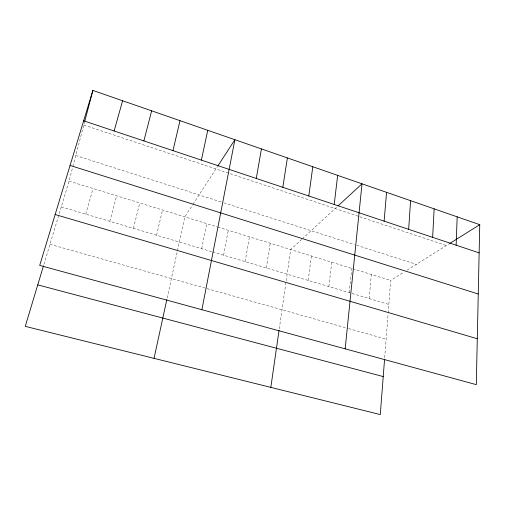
<?xml version="1.0" encoding="UTF-8"?>
<svg xmlns="http://www.w3.org/2000/svg" width="505" height="505" viewBox="0 0 505 505"><rect width="100%" height="100%" fill="white"/><g stroke="black" fill="none" stroke-linecap="round" stroke-linejoin="round"><path stroke-width="0.38" stroke-dasharray="2.52 1.89" d="M384.69 357.666L388.092 313.807M388.156 313.031L390.681 280.433L403.148 272.624M369.187 298.588L371.364 274.467M349.214 292.641L351.714 268.401M328.888 286.581L331.722 262.228M308.195 280.42L311.383 255.947M279.271 328.78L290.684 249.552L301.7 239.402M266.337 267.947L270.238 243.246M245.165 261.64L249.438 236.82M223.614 255.221L228.279 230.286M201.678 248.681L206.734 223.633M167.155 298.064L184.811 216.866L192.525 204.986M156.594 235.254L162.49 209.973M133.427 228.348L139.765 202.959M43.954 264.311L69.027 181.118L72.669 167.281M72.859 166.549L84.575 122.002M109.825 221.316L116.617 195.807M85.774 214.152L93.046 188.529M192.935 204.355L217.586 166.379M302.249 238.89L336.854 207.006M407.118 270.137L448.995 243.921M49.989 244.287L206.343 288.424M207.094 288.633L347.863 328.37M348.62 328.585L386.123 339.171M61.275 206.854L211.917 251.736M212.649 251.951L388.818 304.439M69.027 181.118L217.137 226.846M217.876 227.073L390.681 280.433M75.763 155.515L222.326 202.341M223.803 202.808L354.396 244.534M356.65 245.253L416.385 264.336M83.779 125.025L358.304 216.254M359.768 216.74L446.42 245.537"/><path stroke-width="0.76" d="M479.75 224.674L476.297 384.652L39.693 265.409L92.876 90.433L479.75 224.674L449.639 243.524M456.141 245.19L457.176 216.841M432.646 237.35L434.136 208.843M408.646 229.333L410.603 200.681M384.576 359.175L380.278 414.567L25.25 326.356L43.512 265.775M384.122 221.146L386.571 192.342M345.167 348.835L362.016 183.82L337.978 205.971M334.196 204.475L337.668 175.374M308.795 195.99L312.803 166.745M270.832 387.373L279.044 330.339M282.825 187.317L287.395 157.926M256.281 178.454L261.432 148.918M201.893 309.704L234.894 139.715L218.002 165.741M201.369 160.11L207.763 130.296M154.044 358.354L166.82 299.604M172.963 150.629L180.02 120.67M143.887 140.914L151.639 110.822M84.777 121.251L92.876 90.433M114.124 130.978L122.601 100.747M37.755 284.864L383.226 376.578M55.159 214.518L477.288 338.741M70.075 165.457L478.254 294.005M83.647 120.802L479.144 252.872"/></g></svg>
